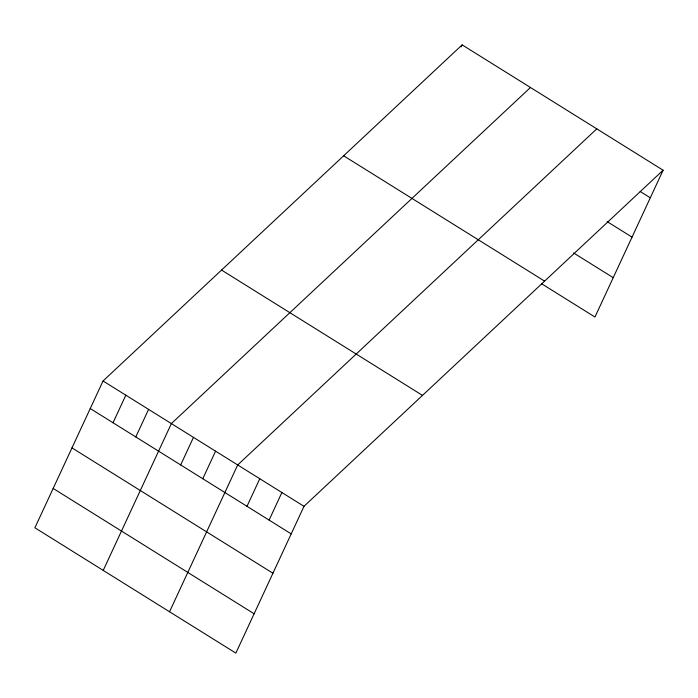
<?xml version="1.0" encoding="UTF-8"?>
<svg xmlns="http://www.w3.org/2000/svg" width="698" height="698" viewBox="0 0 698 698"><rect width="100%" height="100%" fill="white"/><g stroke="black" fill="none" stroke-linecap="round" stroke-linejoin="round"><path stroke-width="1.05" d="M103.042 380.977L34.9 527.784L235.854 653.119L303.996 506.312L663.1 170.216L462.146 44.881L103.042 380.977L303.996 506.312M113.024 422.752L125.823 395.181M135.796 436.957L148.595 409.386M103.225 570.397L171.368 423.59L530.471 87.494M180.677 464.955L193.477 437.384M202.778 478.741L215.577 451.17M169.535 611.762L237.686 464.955L596.781 128.851M246.987 506.312L259.787 478.741M461.23 46.845L462.146 44.881M269.096 520.097L281.896 492.526M663.1 170.216L594.958 317.023L541.535 283.702M640.171 191.461L650.3 197.787M607.173 221.624L632.039 237.128M573.616 252.973L613.219 277.673M343.643 155.794L544.597 281.128M221.545 270.065L422.499 395.4M90.251 408.548L291.206 533.883M71.981 447.898L272.935 573.233M53.161 488.443L254.116 613.769"/></g></svg>
